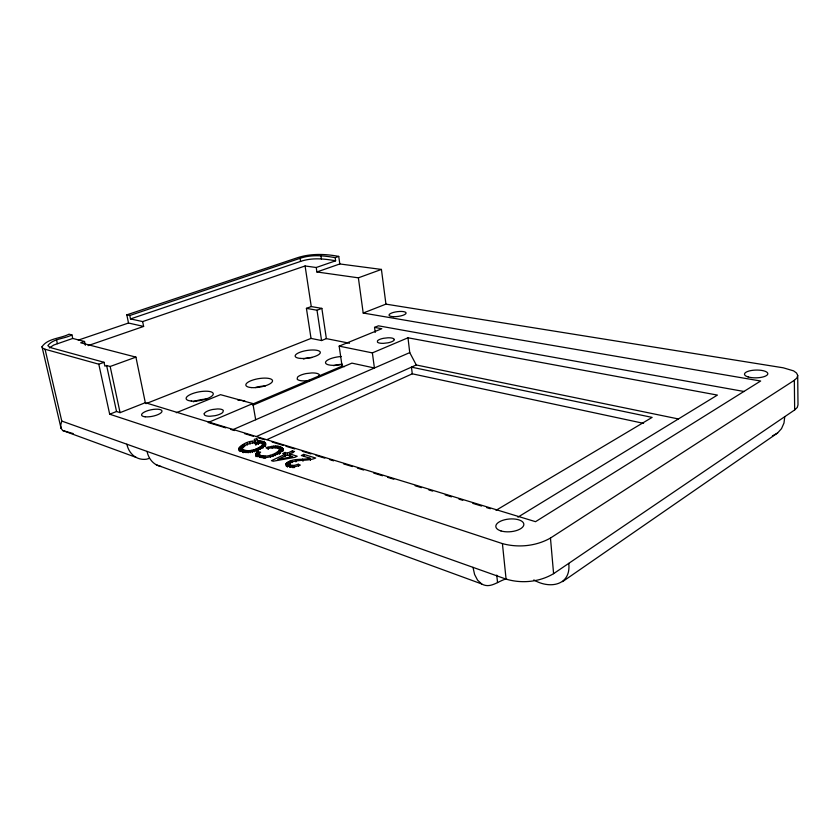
<?xml version="1.0" encoding="UTF-8"?>
<svg xmlns="http://www.w3.org/2000/svg" width="840" height="840" viewBox="0 0 840 840"><rect width="100%" height="100%" fill="white"/><g stroke="black" fill="none" stroke-linecap="round" stroke-linejoin="round"><path stroke-width="1.26" d="M568.754 563.367C571.316 585.648 549.549 589.281 533.831 579.936M262.71 444.15L262.626 444.843C257.754 449.683 249.207 452.245 242.645 449.589L242.172 447.856L244.577 445.746L248.955 443.73L255.276 442.25L256.41 444.108L258.92 443.373L257.943 442.166L261.744 443.037L262.71 444.15L263.245 447.248M784.77 416.671L783.982 423.056L781.515 428.642L777.557 433.031L562.558 581.648M256.053 456.687L255.77 453.925L256.841 452.508L257.807 451.752L260.631 452.151L259.077 453.789L259.55 457.38M255.119 441.053L254.247 439.341L256.757 438.69L257.754 440.906C275.877 441.431 257.828 452.308 250.226 451.784C229.666 454.072 242.812 440.307 255.119 441.053L255.875 445.253M85.365 345.23L84.536 341.481L72.723 338.447L71.936 334.919L69.027 334.183C60.596 338.572 47.765 338.237 42 346.721L42.745 348.18L45.055 349.251L61.772 421.071L60.711 425.145L61.068 428.369L62.738 430.531L136.133 457.411A23.877 19.667 -67.8 0 0 146.265 459.249L149.425 458.356M280.182 453.317L279.709 449.243C276.518 446.166 271.352 447.668 267.561 448.77L266.028 447.762C271.12 446.376 282.03 443.531 283.416 450.87M142.653 321.584L143.63 326.435L128.51 323.032L126.819 314.843L129.801 315.494L130.505 318.917L142.653 321.584L305.088 265.976L316.229 267.509L316.89 271.971L358.376 277.83L363.195 313.036L385.938 304.132L783.29 367.815L793.59 370.87L796.551 373.034L797.706 375.428L796.961 377.906L794.336 380.3L550.462 538.051C536.077 546.21 518.291 547.953 502.415 543.606L109.683 414.204L98.795 364.193L45.055 349.251M310.128 458.262L301.34 455.532L303.776 454.377L315.672 458.042C307.43 461.632 297.581 458.819 289.621 463.082L289.422 464.594L290.514 465.161L294.189 465.444L298.284 464.247L300.29 465.108C295.921 466.82 289.79 468.132 285.999 464.678L285.936 464.058C291.596 457.411 302.516 460.425 310.128 458.262L310.475 460.404M319.032 376.625L319.337 374.671A11.739 3.748 -8.8 0 0 311.829 372.929L306.033 373.58A11.183 3.57 -8.8 0 0 297.56 377.129L297.15 379.092A11.739 3.748 -8.8 0 0 304.637 380.898L309.55 380.394M259.003 454.23L259.476 454.997C266.185 457.853 274.522 454.808 279.657 450.167M242.592 449.442L240.041 451.553L239.295 447.416M61.772 421.071L506.079 579.117C521.724 583.79 539.511 582.078 553.591 573.668L794.661 409.952L797.265 407.463L798 404.859L797.706 375.428M49.298 347.918L53.802 345.019L72.723 338.447M260.421 456.204L258.541 455.931L257.576 456.697L256.841 452.508M517.923 517.156L717.402 395.084L407.988 337.796L372.372 352.894L339.171 346.132L342.08 366.156L344.431 366.671M496.052 510.31L652.113 417.396L411.453 367.143L412.282 373.81L643.587 423.35M772.391 435.929L777.557 433.031M147.031 451.395A24.832 20.139 -68.4 0 0 156.324 464.804L481.656 583.937C490.455 589.124 498.309 580.797 506.594 578.802M285.421 456.393L285.065 454.282L271.446 460.667L273.189 461.223L294.84 457.338L297.192 456.225L289.548 453.852L290.073 457.023M285.065 454.282L282.723 453.548L285.065 452.445L287.406 453.18L292.362 450.86L294.504 451.521L289.548 453.852M266.994 439.614L412.282 373.81M256.179 436.622L416.283 364.98L678.51 418.981M232.901 429.671L409.742 352.601L407.988 337.796M252.032 404.355L342.08 366.156M252.977 405.174L351.897 363.122L374.419 367.994L372.372 352.894M255.685 419.738L252.872 403.557L208.184 422.499L225.74 427.865M176.316 412.724L220.49 394.663L252.872 403.557M339.171 346.132L381.791 328.713L374.546 327.39L375.218 332.419M374.546 327.39L378.441 325.815L744.198 391.524M145.971 403.651L311.031 338.415L321.562 340.546L326.361 338.625L349.493 343.235M109.683 414.204L116.54 411.506L120.078 412.65L145.32 402.696L535.531 521.682L760.651 381.014L363.195 313.036M71.936 334.919C64.512 338.94 53.172 338.405 47.849 345.639L50.169 347.519L104.055 362.303L104.885 366.135L106.627 365.505L110.166 366.481L135.922 357.126L145.32 402.696M311.031 338.415L306.421 308.364L317.006 310.223L321.856 308.395L326.361 338.625M306.421 308.364L311.262 306.558L321.856 308.395M358.376 277.83L381.423 269.43L385.938 304.132M98.795 364.193L104.055 362.303M316.89 271.971L339.812 263.959L381.423 269.43M88.106 345.629L143.63 326.435M316.229 267.509L335.612 260.799L335.16 257.649C323.6 255.57 311.43 254.415 300.101 258.31L129.801 315.494M335.16 257.649L338.741 256.41L339.812 263.959M84.536 341.481L80.692 342.794L135.922 357.126M78.278 340.116L128.51 323.032M130.505 318.917L300.573 261.418C311.892 257.502 324.062 258.689 335.612 260.799M126.819 314.843L297.181 257.817C310.601 253.386 324.996 253.796 338.741 256.41M258.206 443.782L257.471 442.774L254.961 443.425L255.518 444.192L254.972 441.126M307.545 380.877L309.834 380.52M73.217 433.587L62.738 430.531M279.237 450.587L281.852 451.385L283.07 448.77M264.873 442.386L265.587 446.502L262.615 445.389L261.901 441.273M230.759 429.397L234.518 430.553M244.555 433.619L253.334 436.296M258.342 437.829L264.611 439.751M272.139 442.05L283.427 445.494M285.936 446.261L294.714 448.949M302.232 451.248L311.01 453.925M316.029 455.459L324.807 458.136M329.826 459.669L333.585 460.824M343.613 463.89L352.401 466.568M357.409 468.101L363.678 470.022M373.716 473.088L382.494 475.766M387.513 477.298L393.781 479.22M415.096 485.73L421.365 487.652M428.894 489.951L432.653 491.096M445.19 494.928L451.458 496.85M458.987 499.149L462.745 500.294M472.784 503.36L481.562 506.037M486.581 507.57L490.34 508.725M481.656 583.937L477.561 580.135L474.6 574.476L472.994 567.347M409.742 352.601L416.283 364.98M255.675 454.587C262.658 460.814 274.869 456.162 281.778 451.427L281.148 447.206M42 346.721L61.068 428.369M56.563 340.074L57.383 343.633M106.627 365.505L116.54 411.506M110.166 366.481L120.078 412.65M238.907 448.088L239.274 450.156M238.749 448.728L239.127 450.796M245.217 450.513L245.595 452.592M243.107 444.623L243.663 447.709M243.925 450.198L244.293 452.277M241.857 445.326L243.201 452.697M242.056 448.791L242.613 451.899M240.797 446.019L241.542 450.145M239.946 446.723L240.681 450.849M249.743 442.06L250.11 444.119M250.1 450.534L250.467 452.624M247.128 442.89L247.496 444.948M248.304 450.681L248.682 452.77M246.677 450.681L247.054 452.76M244.545 443.93L244.913 445.988M255.969 449.032L256.326 451.122M256.158 453.233L256.715 456.382M255.77 453.925L256.137 456.026M253.953 449.715L254.321 451.805M252.41 441.452L252.767 443.499M251.99 450.219L252.368 452.298M260.631 441.063L260.988 443.121M261.209 446.418L261.566 448.487M262.857 456.057L263.214 458.168M259.245 440.937L259.613 442.995M259.833 447.269L260.201 449.348M260.767 455.616L261.135 457.727M257.491 439.688L258.3 444.224M256.757 438.69L257.471 442.774M259.371 453.285L259.928 456.435M259.476 454.997L259.844 457.107M259.255 454.839L259.623 456.939M258.027 448.171L258.394 450.251M257.807 451.752L258.541 455.931M265.451 442.88L265.808 444.938M264.075 441.945L264.789 446.061M263.067 441.567L263.781 445.683M265.209 456.131L265.577 458.241M262.416 443.552L263.161 447.951M262.132 445.61L262.49 447.678M264.002 456.141L264.359 458.252M271.856 446.376L272.213 448.455M272.57 454.482L272.937 456.593M270.186 455.28L270.554 457.391M268.034 447.163L268.391 449.243M278.534 446.418L278.891 448.497M278.744 451.227L279.279 454.377M277.032 446.208L277.389 448.287M277.074 452.372L277.431 454.471M275.415 446.135L275.772 448.214M273.683 446.187L274.04 448.266M274.743 453.579L275.111 455.69M285.065 452.445L285.59 455.616M286.713 462.798L287.427 467.103M286.178 463.418L286.534 465.57M285.936 464.058L286.293 466.211M282.723 448.214L283.08 450.303M282.082 447.689L282.608 450.818M279.919 446.754L280.623 450.933M279.709 449.243L280.319 452.834M279.216 449.516L279.741 452.655M291.554 460.551L291.911 462.693M292.226 465.486L292.582 467.649M289.989 461.024L290.346 463.176M290.514 465.161L290.871 467.324M289.621 463.082L290.168 466.316M289.422 464.594L289.779 466.757M287.406 453.18L287.763 455.291M289.139 463.869L289.674 467.103M288.635 461.591L289.349 465.885L288.246 466.483L287.532 462.189M298.284 464.247L298.631 466.41M295.565 459.784L295.921 461.927M292.362 450.86L292.709 452.97M294.189 465.444L294.546 467.607M293.171 465.507L293.528 467.67M302.631 459.092L302.978 461.233M303.776 454.377L304.122 456.509M300.101 258.31L300.573 261.418M305.088 265.976L311.262 306.558M317.006 310.223L321.562 340.546M320.954 255.843L321.405 258.962M496.745 575.085L497.543 582.593M502.415 543.606L506.079 579.117M550.462 538.051L553.591 573.668M794.336 380.3L794.661 409.952M136.133 457.411A24.318 20.024 -67.9 0 1 126.861 444.224M161.238 466.526A24.392 19.782 -68.4 0 1 156.324 464.804M193.326 401.804A13.755 4.442 -10.6 0 1 206.672 399.105M255.234 387.555A13.482 4.347 -9.6 0 1 265.325 385.959M333.69 365.694A13.03 4.127 -8.3 0 1 342.363 364.203M303.429 358.985A12.705 3.906 -8.7 0 1 311.913 357.536M237.888 400.197A14.186 4.673 -10.2 0 1 240.03 400.229M241.028 400.302A14.186 4.673 -10.2 0 1 245.448 401.52M341.229 364.539A13.062 4.064 -8.3 0 1 325.5 362.586A13.062 4.064 -8.3 0 1 341.25 356.528M204.246 413.637L204.215 414.509A10.08 3.339 -10.5 0 0 210.042 416.252L215.03 415.695A9.597 3.181 -10.5 0 0 222.747 412.44L223.388 410.634A10.08 3.339 -10.5 0 0 217.539 408.944L212.625 409.49A9.597 3.181 -10.5 0 0 204.928 412.692L204.246 413.637M394.275 339.57L394.002 340.284A8.411 2.52 -7.5 0 1 387.954 342.825L383.502 343.34A8.831 2.646 -7.5 0 1 377.454 342.163L377.486 340.82A8.411 2.52 -7.5 0 1 383.523 338.3L387.923 337.796A8.831 2.646 -7.5 0 1 393.971 338.94L394.275 339.57M287.207 454.944L277.756 459.396L292.709 456.666L287.207 454.944M393.372 316.669A8.589 2.405 -7.3 0 0 406.098 313.047A8.589 2.405 -7.3 0 0 393.256 312.48A8.589 2.405 -7.3 0 0 393.372 316.669M145.152 416.798A10.385 3.318 -11.4 0 0 161.826 411.852A10.385 3.318 -11.4 0 0 148.428 410.445A10.385 3.318 -11.4 0 0 145.152 416.798M500.966 530.933A14.06 6.384 -4.9 0 0 523.667 525.462A14.06 6.384 -4.9 0 0 504.882 519.719A14.06 6.384 -4.9 0 0 500.966 530.933M748.083 376.919A11.665 3.885 -1.3 0 0 767.487 374.651A11.665 3.885 -1.3 0 0 752.924 370.282A11.665 3.885 -1.3 0 0 748.083 376.919M191.289 401.037A13.787 4.358 -10.5 0 0 213.14 394.558A13.787 4.358 -10.5 0 0 194.702 392.879A13.787 4.358 -10.5 0 0 191.289 401.037M251.402 387.587A13.514 4.274 -9.6 0 0 272.465 381.308A13.514 4.274 -9.6 0 0 253.691 379.774A13.514 4.274 -9.6 0 0 251.402 387.587M300.762 358.439A12.726 3.843 -8.7 0 0 320.292 352.737A12.726 3.843 -8.7 0 0 302.096 351.55A12.726 3.843 -8.7 0 0 300.762 358.439"/></g></svg>
